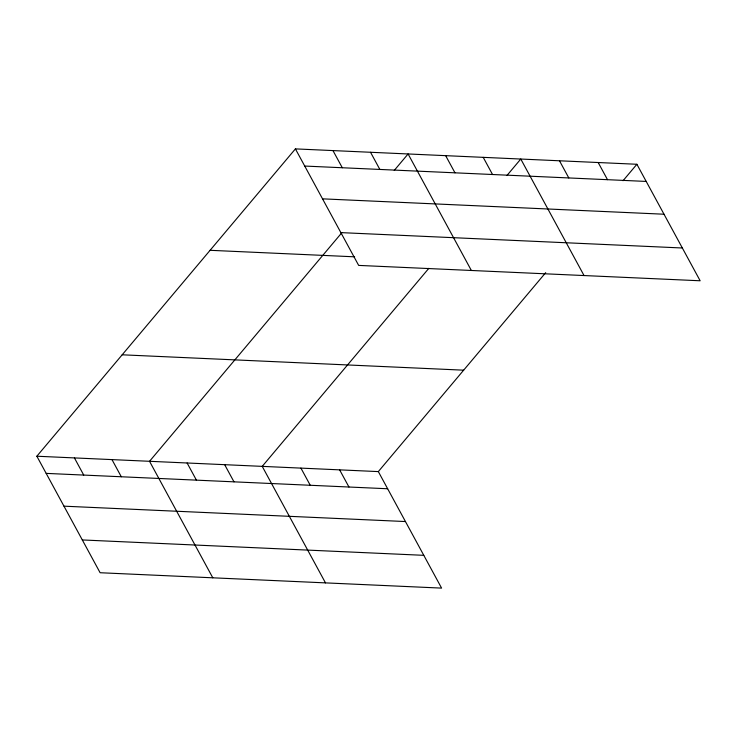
<?xml version="1.0" encoding="UTF-8"?>
<svg xmlns="http://www.w3.org/2000/svg" width="737" height="737" viewBox="0 0 737 737"><rect width="100%" height="100%" fill="white"/><g stroke="black" fill="none" stroke-linecap="round" stroke-linejoin="round"><path stroke-width="1.11" d="M36.85 456.221L378.33 471.597L441.592 588.108L100.112 572.732L36.85 456.221L295.408 148.892L636.888 164.268L700.15 280.779L358.67 265.403L295.408 148.892M341.728 232.846L149.537 461.298L212.8 577.808M394.24 170.431L408.095 153.959L471.358 270.479M428.87 268.296L262.225 466.364L325.487 582.884M506.927 175.507L520.783 159.035L584.045 275.555M378.33 471.597L545.702 272.653M623.032 180.731L636.888 164.268M304.722 166.055L646.211 181.431M322.53 198.843L664.009 214.218M340.872 232.616L682.351 247.991M210.082 250.304L354.644 256.817M122.176 354.801L463.656 370.177M46.173 473.384L387.653 488.76M63.972 506.172L405.451 521.547M82.314 539.945L423.793 555.329M598.186 162.527L607.509 179.69M559.484 160.777L568.807 177.949M483.223 157.35L492.537 174.512M445.655 155.654L454.978 172.817M370.536 152.273L379.85 169.436M332.967 150.578L342.29 167.741M339.628 469.856L348.951 487.019M300.926 468.115L310.249 485.278M224.665 464.678L233.988 481.841M187.106 462.983L196.42 480.146M111.978 459.602L121.292 476.765M74.409 457.907L83.732 475.079"/></g></svg>
